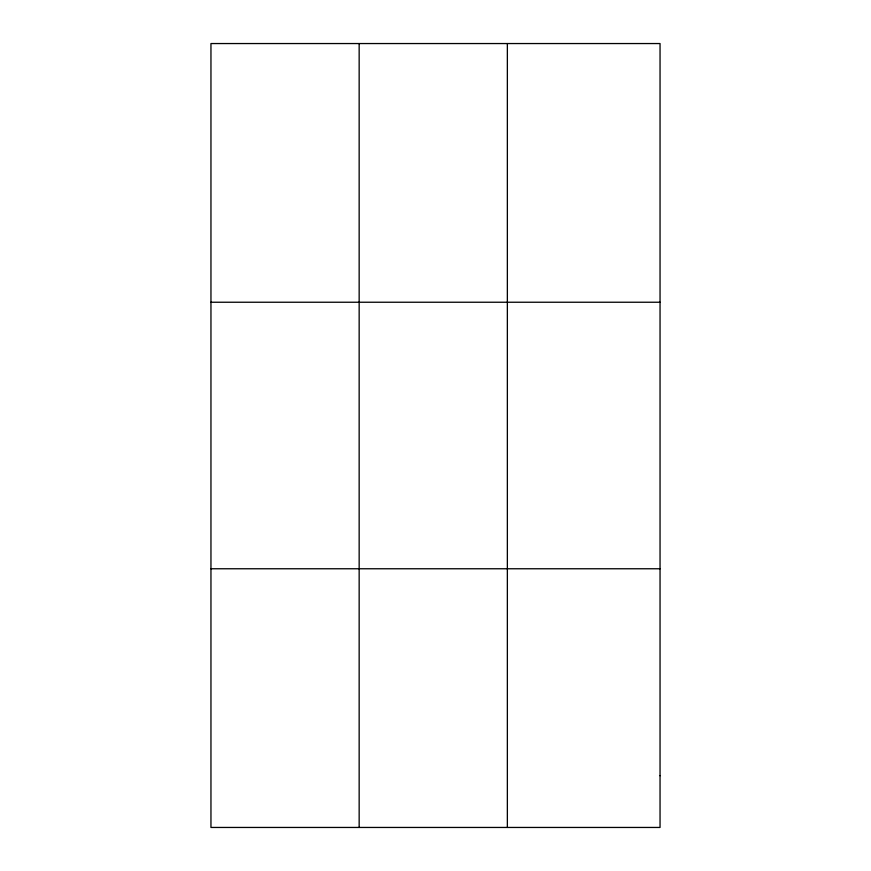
<?xml version="1.0" encoding="UTF-8"?>
<svg xmlns="http://www.w3.org/2000/svg" width="871" height="871" viewBox="0 0 871 871"><rect width="100%" height="100%" fill="white"/><g stroke="black" fill="none" stroke-linecap="round" stroke-linejoin="round"><path stroke-width="1.31" d="M359.157 43.55L359.157 827.45M507.358 43.55L507.358 827.45M210.956 302.237L660.044 302.237M210.956 568.763L660.044 568.763M660.044 775.713L660.044 827.45L210.956 827.45L210.956 43.55L660.044 43.55L660.044 775.713"/></g></svg>
